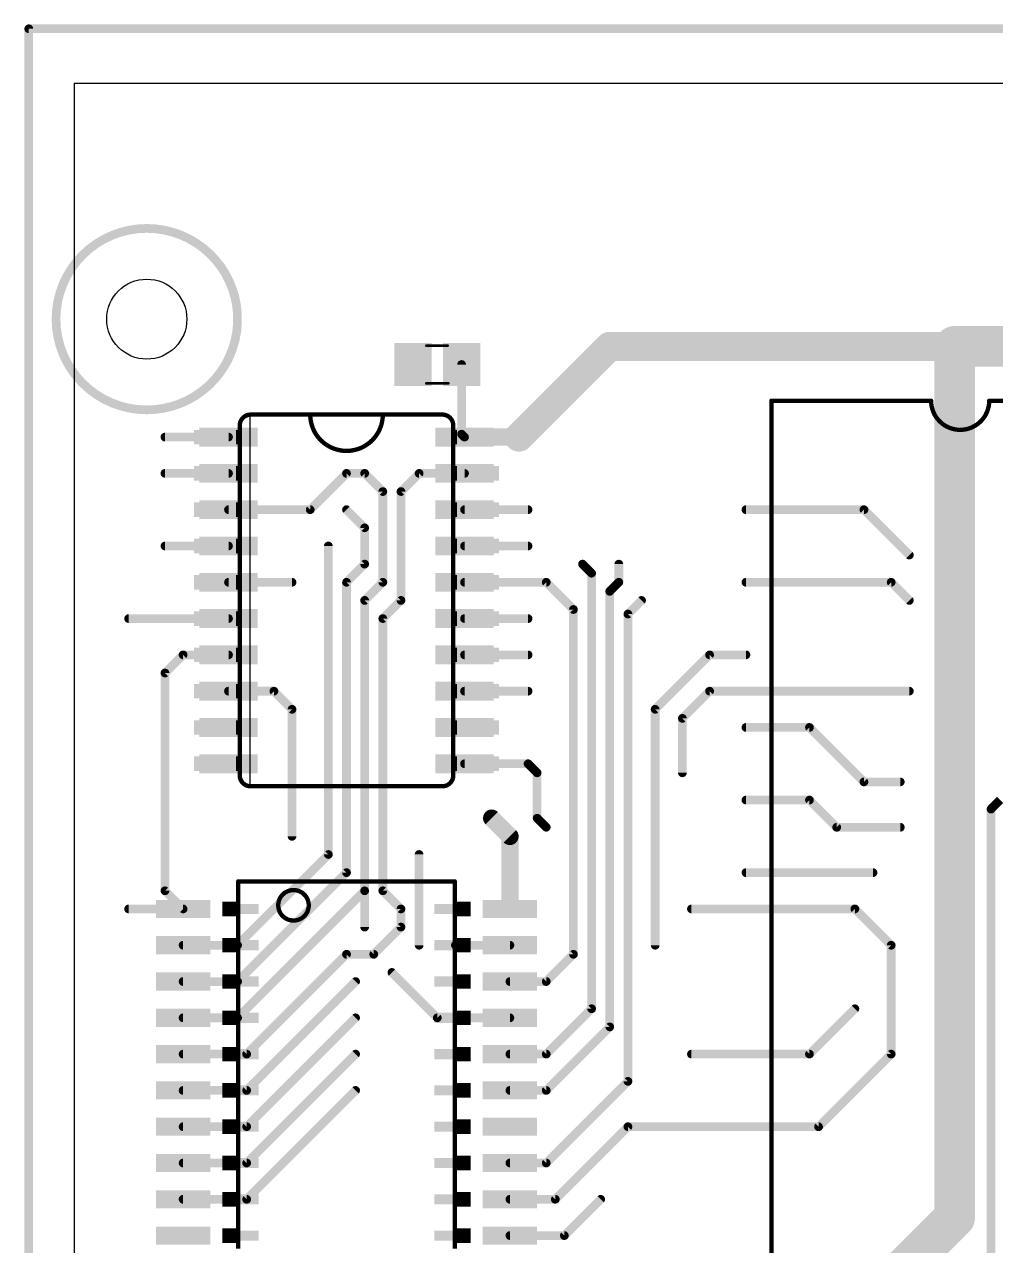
# Model space of a CAD drawing. Extents: x -0.33 to 4.26, y -0.1 to 5.53.
# Drawn here: x -0.069 to 1.269, y 3.849 to 5.531 of the extents above; entities that cross this region are included whole.
import ezdxf

# ---------------------------------------------------------------- set-up
doc = ezdxf.new("R2010")
doc.units = 0
for name, color, linetype in [('1', 22, 'CONTINUOUS'), ('20', 7, 'CONTINUOUS'), ('21', 253, 'CONTINUOUS'), ('51', 253, 'CONTINUOUS')]:
    doc.layers.add(name, color=color, linetype=linetype)

# ---------------------------------------------------------------- blocks, each defined once
blk = doc.blocks.new('RECT')
blk.add_solid([(-0.5, -0.5), (0.5, -0.5), (-0.5, 0.5), (0.5, 0.5)])

msp = doc.modelspace()

# ---------------------------------------------------------------- linework, layer by layer
at = {"layer": '1'}
for points, const_width in [([(-0.0625, 5.525), (4.25, 5.525)], 0.012), ([(-0.0625, -0.0875), (-0.0625, 5.525)], 0.012), ([(1.2125, 5.0875), (1.2125, 3.8875)], 0.056), ([(1.2125, 5.0875), (2.1125, 5.0875)], 0.056), ([(0.7375, 5.0875), (0.6125, 4.9625)], 0.04), ([(1.2125, 5.0875), (0.7375, 5.0875)], 0.04), ([(0.533465, 5.0625), (0.533465, 4.966535)], 0.012), ([(0.2125, 4.9625), (0.125, 4.9625)], 0.012), ([(0.5375, 4.9625), (0.6125, 4.9625)], 0.024), ([(0.533465, 4.966535), (0.5375, 4.9625)], 0.012), ([(0.2125, 4.9125), (0.125, 4.9125)], 0.012), ([(0.375, 4.9125), (0.325, 4.8625)], 0.012), ([(0.4, 4.9125), (0.375, 4.9125)], 0.012), ([(0.425, 4.8875), (0.4, 4.9125)], 0.012), ([(0.475, 4.9125), (0.45, 4.8875)], 0.012), ([(0.5375, 4.9125), (0.475, 4.9125)], 0.012), ([(0.425, 4.7625), (0.425, 4.8875)], 0.012), ([(0.45, 4.7375), (0.45, 4.8875)], 0.012), ([(0.325, 4.8625), (0.2125, 4.8625)], 0.012), ([(0.4, 4.8375), (0.375, 4.8625)], 0.012), ([(0.625, 4.8625), (0.5375, 4.8625)], 0.012), ([(0.925, 4.8625), (1.0875, 4.8625)], 0.012), ([(1.0875, 4.8625), (1.15, 4.8)], 0.012), ([(0.4, 4.7875), (0.4, 4.8375)], 0.012), ([(0.2125, 4.8125), (0.125, 4.8125)], 0.012), ([(0.35, 4.3875), (0.35, 4.8125)], 0.012), ([(0.625, 4.8125), (0.5375, 4.8125)], 0.012), ([(0.375, 4.7625), (0.4, 4.7875)], 0.012), ([(0.7125, 4.775), (0.7, 4.7875)], 0.012), ([(0.7125, 4.175), (0.7125, 4.775)], 0.012), ([(0.75, 4.7625), (0.75, 4.7875)], 0.012), ([(0.3, 4.7625), (0.2125, 4.7625)], 0.012), ([(0.375, 4.3625), (0.375, 4.7625)], 0.012), ([(0.4, 4.7375), (0.425, 4.7625)], 0.012), ([(0.65, 4.7625), (0.5375, 4.7625)], 0.012), ([(0.6875, 4.725), (0.65, 4.7625)], 0.012), ([(0.7375, 4.75), (0.75, 4.7625)], 0.012), ([(0.925, 4.7625), (1.125, 4.7625)], 0.012), ([(1.125, 4.7625), (1.15, 4.7375)], 0.012), ([(0.7375, 4.15), (0.7375, 4.75)], 0.012), ([(0.4, 4.3375), (0.4, 4.7375)], 0.012), ([(0.425, 4.7125), (0.45, 4.7375)], 0.012), ([(0.6875, 4.25), (0.6875, 4.725)], 0.012), ([(0.7625, 4.71875), (0.78125, 4.7375)], 0.012), ([(0.075, 4.7125), (0.2125, 4.7125)], 0.012), ([(0.425, 4.3375), (0.425, 4.7125)], 0.012), ([(0.5375, 4.7125), (0.625, 4.7125)], 0.012), ([(0.7625, 4.075), (0.7625, 4.71875)], 0.012), ([(0.15, 4.6625), (0.125, 4.6375)], 0.012), ([(0.2125, 4.6625), (0.15, 4.6625)], 0.012), ([(0.625, 4.6625), (0.5375, 4.6625)], 0.012), ([(0.8, 4.5875), (0.875, 4.6625)], 0.012), ([(0.875, 4.6625), (0.925, 4.6625)], 0.012), ([(0.125, 4.6375), (0.125, 4.3375)], 0.012), ([(0.2125, 4.6125), (0.275, 4.6125)], 0.012), ([(0.275, 4.6125), (0.3, 4.5875)], 0.012), ([(0.5375, 4.6125), (0.625, 4.6125)], 0.012), ([(0.875, 4.6125), (0.8375, 4.575)], 0.012), ([(1.15, 4.6125), (0.875, 4.6125)], 0.012), ([(0.3, 4.5875), (0.3, 4.4125)], 0.012), ([(0.8, 4.2625), (0.8, 4.5875)], 0.012), ([(0.8375, 4.575), (0.8375, 4.5)], 0.012), ([(0.925, 4.5625), (1.0125, 4.5625)], 0.012), ([(1.0125, 4.5625), (1.0875, 4.4875)], 0.012), ([(0.5375, 4.5125), (0.625, 4.5125)], 0.012), ([(0.625, 4.5125), (0.6375, 4.5)], 0.012), ([(0.6375, 4.5), (0.6375, 4.4375)], 0.012), ([(1.0875, 4.4875), (1.1375, 4.4875)], 0.012), ([(0.925, 4.4625), (1.0125, 4.4625)], 0.012), ([(1.0125, 4.4625), (1.05, 4.425)], 0.012), ([(1.2625, 4.45), (1.275, 4.4625)], 0.012), ([(0.6, 4.4125), (0.575, 4.4375)], 0.024), ([(0.6375, 4.4375), (0.65, 4.425)], 0.012), ([(1.2625, 3.775), (1.2625, 4.45)], 0.012), ([(0.6, 4.3125), (0.6, 4.4125)], 0.024), ([(1.05, 4.425), (1.1375, 4.425)], 0.012), ([(0.225, 4.2625), (0.35, 4.3875)], 0.012), ([(0.475, 4.2625), (0.475, 4.3875)], 0.012), ([(0.225, 4.2125), (0.375, 4.3625)], 0.012), ([(1.1, 4.3625), (0.925, 4.3625)], 0.012), ([(0.125, 4.3375), (0.15, 4.3125)], 0.012), ([(0.225, 4.1625), (0.4, 4.3375)], 0.012), ([(0.4, 4.2875), (0.4, 4.3375)], 0.012), ([(0.45, 4.3125), (0.425, 4.3375)], 0.012), ([(0.075, 4.3125), (0.15, 4.3125)], 0.012), ([(0.45, 4.2875), (0.45, 4.3125)], 0.012), ([(1.075, 4.3125), (0.85, 4.3125)], 0.012), ([(1.125, 4.2625), (1.075, 4.3125)], 0.012), ([(0.4125, 4.25), (0.45, 4.2875)], 0.012), ([(0.15, 4.2625), (0.225, 4.2625)], 0.012), ([(0.6, 4.2625), (0.525, 4.2625)], 0.012), ([(1.125, 4.1125), (1.125, 4.2625)], 0.012), ([(0.2375, 4.1125), (0.375, 4.25)], 0.012), ([(0.375, 4.25), (0.4125, 4.25)], 0.012), ([(0.65, 4.2125), (0.6875, 4.25)], 0.012), ([(0.5, 4.1625), (0.4375, 4.225)], 0.012), ([(0.15, 4.2125), (0.225, 4.2125)], 0.012), ([(0.2375, 4.0625), (0.3875, 4.2125)], 0.012), ([(0.6, 4.2125), (0.65, 4.2125)], 0.012), ([(0.7125, 4.175), (0.65, 4.1125)], 0.012), ([(1.0125, 4.1125), (1.075, 4.175)], 0.012), ([(0.15, 4.1625), (0.225, 4.1625)], 0.012), ([(0.2375, 4.0125), (0.3875, 4.1625)], 0.012), ([(0.6, 4.1625), (0.5, 4.1625)], 0.012), ([(0.65, 4.0625), (0.7375, 4.15)], 0.012), ([(0.15, 4.1125), (0.2375, 4.1125)], 0.012), ([(0.2375, 3.9625), (0.3875, 4.1125)], 0.012), ([(0.65, 4.1125), (0.6, 4.1125)], 0.012), ([(0.85, 4.1125), (1.0125, 4.1125)], 0.012), ([(1.025, 4.0125), (1.125, 4.1125)], 0.012), ([(0.65, 3.9625), (0.7625, 4.075)], 0.012), ([(0.15, 4.0625), (0.2375, 4.0625)], 0.012), ([(0.2375, 3.9125), (0.3875, 4.0625)], 0.012), ([(0.6, 4.0625), (0.65, 4.0625)], 0.012), ([(0.15, 4.0125), (0.2375, 4.0125)], 0.012), ([(0.6625, 3.9125), (0.7625, 4.0125)], 0.012), ([(0.7625, 4.0125), (1.025, 4.0125)], 0.012), ([(0.15, 3.9625), (0.2375, 3.9625)], 0.012), ([(0.6, 3.9625), (0.65, 3.9625)], 0.012), ([(0.15, 3.9125), (0.2375, 3.9125)], 0.012), ([(0.6, 3.9125), (0.6625, 3.9125)], 0.012), ([(0.675, 3.8625), (0.725, 3.9125)], 0.012), ([(0.9875, 3.6625), (1.2125, 3.8875)], 0.056), ([(0.6, 3.8625), (0.675, 3.8625)], 0.012)]:
    msp.add_lwpolyline(points, dxfattribs=dict(at, const_width=const_width))
for points, const_width in [([(-0.0625, 5.528, 1), (-0.0625, 5.522)], 0.006), ([(-0.0595, 5.525, 1), (-0.0655, 5.525)], 0.006), ([(1.2265, 5.0875, 1), (1.1985, 5.0875)], 0.028), ([(1.2125, 5.1015, 1), (1.2125, 5.0735)], 0.028), ([(0.7375, 5.0975, 1), (0.7375, 5.0775)], 0.02), ([(0.744571, 5.080429, 1), (0.730429, 5.094571)], 0.02), ([(1.2125, 5.0775, 1), (1.2125, 5.0975)], 0.02), ([(0.536465, 5.0625, 1), (0.530465, 5.0625)], 0.006), ([(0.605429, 4.969571, 1), (0.619571, 4.955429)], 0.02), ([(0.125, 4.9655, 1), (0.125, 4.9595)], 0.006), ([(0.2125, 4.9595, 1), (0.2125, 4.9655)], 0.006), ([(0.5375, 4.9685, 1), (0.5375, 4.9565)], 0.012), ([(0.535586, 4.968657, 1), (0.531343, 4.964414)], 0.006), ([(0.530465, 4.966535, 1), (0.536465, 4.966535)], 0.006), ([(0.535379, 4.960379, 1), (0.539621, 4.964621)], 0.006), ([(0.6125, 4.9565, 1), (0.6125, 4.9685)], 0.012), ([(0.125, 4.9155, 1), (0.125, 4.9095)], 0.006), ([(0.2125, 4.9095, 1), (0.2125, 4.9155)], 0.006), ([(0.375, 4.9155, 1), (0.375, 4.9095)], 0.006), ([(0.377121, 4.910379, 1), (0.372879, 4.914621)], 0.006), ([(0.402121, 4.914621, 1), (0.397879, 4.910379)], 0.006), ([(0.4, 4.9095, 1), (0.4, 4.9155)], 0.006), ([(0.475, 4.9155, 1), (0.475, 4.9095)], 0.006), ([(0.477121, 4.910379, 1), (0.472879, 4.914621)], 0.006), ([(0.5375, 4.9095, 1), (0.5375, 4.9155)], 0.006), ([(0.428, 4.8875, 1), (0.422, 4.8875)], 0.006), ([(0.422879, 4.885379, 1), (0.427121, 4.889621)], 0.006), ([(0.453, 4.8875, 1), (0.447, 4.8875)], 0.006), ([(0.447879, 4.889621, 1), (0.452121, 4.885379)], 0.006), ([(0.2125, 4.8655, 1), (0.2125, 4.8595)], 0.006), ([(0.322879, 4.864621, 1), (0.327121, 4.860379)], 0.006), ([(0.325, 4.8595, 1), (0.325, 4.8655)], 0.006), ([(0.377121, 4.864621, 1), (0.372879, 4.860379)], 0.006), ([(0.5375, 4.8655, 1), (0.5375, 4.8595)], 0.006), ([(0.625, 4.8595, 1), (0.625, 4.8655)], 0.006), ([(0.925, 4.8655, 1), (0.925, 4.8595)], 0.006), ([(1.089621, 4.864621, 1), (1.085379, 4.860379)], 0.006), ([(1.0875, 4.8595, 1), (1.0875, 4.8655)], 0.006), ([(0.403, 4.8375, 1), (0.397, 4.8375)], 0.006), ([(0.397879, 4.835379, 1), (0.402121, 4.839621)], 0.006), ([(0.125, 4.8155, 1), (0.125, 4.8095)], 0.006), ([(0.2125, 4.8095, 1), (0.2125, 4.8155)], 0.006), ([(0.353, 4.8125, 1), (0.347, 4.8125)], 0.006), ([(0.5375, 4.8155, 1), (0.5375, 4.8095)], 0.006), ([(0.625, 4.8095, 1), (0.625, 4.8155)], 0.006), ([(1.147879, 4.797879, 1), (1.152121, 4.802121)], 0.006), ([(0.397, 4.7875, 1), (0.403, 4.7875)], 0.006), ([(0.402121, 4.785379, 1), (0.397879, 4.789621)], 0.006), ([(0.702121, 4.789621, 1), (0.697879, 4.785379)], 0.006), ([(0.7155, 4.775, 1), (0.7095, 4.775)], 0.006), ([(0.710379, 4.772879, 1), (0.714621, 4.777121)], 0.006), ([(0.753, 4.7875, 1), (0.747, 4.7875)], 0.006), ([(0.2125, 4.7655, 1), (0.2125, 4.7595)], 0.006), ([(0.3, 4.7595, 1), (0.3, 4.7655)], 0.006), ([(0.378, 4.7625, 1), (0.372, 4.7625)], 0.006), ([(0.372879, 4.764621, 1), (0.377121, 4.760379)], 0.006), ([(0.422, 4.7625, 1), (0.428, 4.7625)], 0.006), ([(0.427121, 4.760379, 1), (0.422879, 4.764621)], 0.006), ([(0.5375, 4.7655, 1), (0.5375, 4.7595)], 0.006), ([(0.652121, 4.764621, 1), (0.647879, 4.760379)], 0.006), ([(0.65, 4.7595, 1), (0.65, 4.7655)], 0.006), ([(0.747, 4.7625, 1), (0.753, 4.7625)], 0.006), ([(0.752121, 4.760379, 1), (0.747879, 4.764621)], 0.006), ([(0.925, 4.7655, 1), (0.925, 4.7595)], 0.006), ([(1.127121, 4.764621, 1), (1.122879, 4.760379)], 0.006), ([(1.125, 4.7595, 1), (1.125, 4.7655)], 0.006), ([(0.7405, 4.75, 1), (0.7345, 4.75)], 0.006), ([(0.735379, 4.752121, 1), (0.739621, 4.747879)], 0.006), ([(0.403, 4.7375, 1), (0.397, 4.7375)], 0.006), ([(0.397879, 4.739621, 1), (0.402121, 4.735379)], 0.006), ([(0.447, 4.7375, 1), (0.453, 4.7375)], 0.006), ([(0.452121, 4.735379, 1), (0.447879, 4.739621)], 0.006), ([(0.6905, 4.725, 1), (0.6845, 4.725)], 0.006), ([(0.685379, 4.722879, 1), (0.689621, 4.727121)], 0.006), ([(0.783371, 4.735379, 1), (0.779129, 4.739621)], 0.006), ([(1.147879, 4.735379, 1), (1.152121, 4.739621)], 0.006), ([(0.075, 4.7155, 1), (0.075, 4.7095)], 0.006), ([(0.2125, 4.7095, 1), (0.2125, 4.7155)], 0.006), ([(0.428, 4.7125, 1), (0.422, 4.7125)], 0.006), ([(0.422879, 4.714621, 1), (0.427121, 4.710379)], 0.006), ([(0.5375, 4.7155, 1), (0.5375, 4.7095)], 0.006), ([(0.625, 4.7095, 1), (0.625, 4.7155)], 0.006), ([(0.7655, 4.71875, 1), (0.7595, 4.71875)], 0.006), ([(0.760379, 4.720871, 1), (0.764621, 4.716629)], 0.006), ([(0.15, 4.6655, 1), (0.15, 4.6595)], 0.006), ([(0.152121, 4.660379, 1), (0.147879, 4.664621)], 0.006), ([(0.2125, 4.6595, 1), (0.2125, 4.6655)], 0.006), ([(0.5375, 4.6655, 1), (0.5375, 4.6595)], 0.006), ([(0.625, 4.6595, 1), (0.625, 4.6655)], 0.006), ([(0.875, 4.6655, 1), (0.875, 4.6595)], 0.006), ([(0.877121, 4.660379, 1), (0.872879, 4.664621)], 0.006), ([(0.925, 4.6595, 1), (0.925, 4.6655)], 0.006), ([(0.128, 4.6375, 1), (0.122, 4.6375)], 0.006), ([(0.122879, 4.639621, 1), (0.127121, 4.635379)], 0.006), ([(0.2125, 4.6155, 1), (0.2125, 4.6095)], 0.006), ([(0.277121, 4.614621, 1), (0.272879, 4.610379)], 0.006), ([(0.275, 4.6095, 1), (0.275, 4.6155)], 0.006), ([(0.5375, 4.6155, 1), (0.5375, 4.6095)], 0.006), ([(0.625, 4.6095, 1), (0.625, 4.6155)], 0.006), ([(0.875, 4.6155, 1), (0.875, 4.6095)], 0.006), ([(0.877121, 4.610379, 1), (0.872879, 4.614621)], 0.006), ([(1.15, 4.6095, 1), (1.15, 4.6155)], 0.006), ([(0.303, 4.5875, 1), (0.297, 4.5875)], 0.006), ([(0.297879, 4.585379, 1), (0.302121, 4.589621)], 0.006), ([(0.803, 4.5875, 1), (0.797, 4.5875)], 0.006), ([(0.797879, 4.589621, 1), (0.802121, 4.585379)], 0.006), ([(0.8405, 4.575, 1), (0.8345, 4.575)], 0.006), ([(0.835379, 4.577121, 1), (0.839621, 4.572879)], 0.006), ([(0.925, 4.5655, 1), (0.925, 4.5595)], 0.006), ([(1.014621, 4.564621, 1), (1.010379, 4.560379)], 0.006), ([(1.0125, 4.5595, 1), (1.0125, 4.5655)], 0.006), ([(0.5375, 4.5155, 1), (0.5375, 4.5095)], 0.006), ([(0.627121, 4.514621, 1), (0.622879, 4.510379)], 0.006), ([(0.625, 4.5095, 1), (0.625, 4.5155)], 0.006), ([(0.6405, 4.5, 1), (0.6345, 4.5)], 0.006), ([(0.635379, 4.497879, 1), (0.639621, 4.502121)], 0.006), ([(0.8345, 4.5, 1), (0.8405, 4.5)], 0.006), ([(1.0875, 4.4905, 1), (1.0875, 4.4845)], 0.006), ([(1.085379, 4.485379, 1), (1.089621, 4.489621)], 0.006), ([(1.1375, 4.4845, 1), (1.1375, 4.4905)], 0.006), ([(0.925, 4.4655, 1), (0.925, 4.4595)], 0.006), ([(1.014621, 4.464621, 1), (1.010379, 4.460379)], 0.006), ([(1.0125, 4.4595, 1), (1.0125, 4.4655)], 0.006), ([(0.579243, 4.441743, 1), (0.570757, 4.433257)], 0.012), ([(0.639621, 4.439621, 1), (0.635379, 4.435379)], 0.006), ([(1.2655, 4.45, 1), (1.2595, 4.45)], 0.006), ([(1.260379, 4.452121, 1), (1.264621, 4.447879)], 0.006), ([(0.606, 4.4125, 1), (0.594, 4.4125)], 0.012), ([(0.6345, 4.4375, 1), (0.6405, 4.4375)], 0.006), ([(0.647879, 4.422879, 1), (0.652121, 4.427121)], 0.006), ([(1.05, 4.428, 1), (1.05, 4.422)], 0.006), ([(1.047879, 4.422879, 1), (1.052121, 4.427121)], 0.006), ([(1.1375, 4.422, 1), (1.1375, 4.428)], 0.006), ([(0.297, 4.4125, 1), (0.303, 4.4125)], 0.006), ([(0.595757, 4.408257, 1), (0.604243, 4.416743)], 0.012), ([(0.352121, 4.385379, 1), (0.347879, 4.389621)], 0.006), ([(0.478, 4.3875, 1), (0.472, 4.3875)], 0.006), ([(0.347, 4.3875, 1), (0.353, 4.3875)], 0.006), ([(0.372, 4.3625, 1), (0.378, 4.3625)], 0.006), ([(0.377121, 4.360379, 1), (0.372879, 4.364621)], 0.006), ([(0.925, 4.3655, 1), (0.925, 4.3595)], 0.006), ([(1.1, 4.3595, 1), (1.1, 4.3655)], 0.006), ([(0.127121, 4.339621, 1), (0.122879, 4.335379)], 0.006), ([(0.122, 4.3375, 1), (0.128, 4.3375)], 0.006), ([(0.403, 4.3375, 1), (0.397, 4.3375)], 0.006), ([(0.397, 4.3375, 1), (0.403, 4.3375)], 0.006), ([(0.402121, 4.335379, 1), (0.397879, 4.339621)], 0.006), ([(0.427121, 4.339621, 1), (0.422879, 4.335379)], 0.006), ([(0.422, 4.3375, 1), (0.428, 4.3375)], 0.006), ([(0.075, 4.3155, 1), (0.075, 4.3095)], 0.006), ([(0.147879, 4.310379, 1), (0.152121, 4.314621)], 0.006), ([(0.15, 4.3095, 1), (0.15, 4.3155)], 0.006), ([(0.453, 4.3125, 1), (0.447, 4.3125)], 0.006), ([(0.447879, 4.310379, 1), (0.452121, 4.314621)], 0.006), ([(0.594, 4.3125, 1), (0.606, 4.3125)], 0.012), ([(0.85, 4.3155, 1), (0.85, 4.3095)], 0.006), ([(1.077121, 4.314621, 1), (1.072879, 4.310379)], 0.006), ([(1.075, 4.3095, 1), (1.075, 4.3155)], 0.006), ([(0.397, 4.2875, 1), (0.403, 4.2875)], 0.006), ([(0.447, 4.2875, 1), (0.453, 4.2875)], 0.006), ([(0.452121, 4.285379, 1), (0.447879, 4.289621)], 0.006), ([(0.15, 4.2655, 1), (0.15, 4.2595)], 0.006), ([(0.222879, 4.264621, 1), (0.227121, 4.260379)], 0.006), ([(0.225, 4.2595, 1), (0.225, 4.2655)], 0.006), ([(0.472, 4.2625, 1), (0.478, 4.2625)], 0.006), ([(0.525, 4.2655, 1), (0.525, 4.2595)], 0.006), ([(0.6, 4.2595, 1), (0.6, 4.2655)], 0.006), ([(0.797, 4.2625, 1), (0.803, 4.2625)], 0.006), ([(1.128, 4.2625, 1), (1.122, 4.2625)], 0.006), ([(1.122879, 4.260379, 1), (1.127121, 4.264621)], 0.006), ([(0.375, 4.253, 1), (0.375, 4.247)], 0.006), ([(0.377121, 4.247879, 1), (0.372879, 4.252121)], 0.006), ([(0.410379, 4.252121, 1), (0.414621, 4.247879)], 0.006), ([(0.4125, 4.247, 1), (0.4125, 4.253)], 0.006), ([(0.6845, 4.25, 1), (0.6905, 4.25)], 0.006), ([(0.689621, 4.247879, 1), (0.685379, 4.252121)], 0.006), ([(0.439621, 4.227121, 1), (0.435379, 4.222879)], 0.006), ([(0.15, 4.2155, 1), (0.15, 4.2095)], 0.006), ([(0.222879, 4.214621, 1), (0.227121, 4.210379)], 0.006), ([(0.225, 4.2095, 1), (0.225, 4.2155)], 0.006), ([(0.389621, 4.210379, 1), (0.385379, 4.214621)], 0.006), ([(0.6, 4.2155, 1), (0.6, 4.2095)], 0.006), ([(0.647879, 4.214621, 1), (0.652121, 4.210379)], 0.006), ([(0.65, 4.2095, 1), (0.65, 4.2155)], 0.006), ([(0.7095, 4.175, 1), (0.7155, 4.175)], 0.006), ([(0.714621, 4.172879, 1), (0.710379, 4.177121)], 0.006), ([(1.077121, 4.172879, 1), (1.072879, 4.177121)], 0.006), ([(0.15, 4.1655, 1), (0.15, 4.1595)], 0.006), ([(0.222879, 4.164621, 1), (0.227121, 4.160379)], 0.006), ([(0.225, 4.1595, 1), (0.225, 4.1655)], 0.006), ([(0.389621, 4.160379, 1), (0.385379, 4.164621)], 0.006), ([(0.5, 4.1655, 1), (0.5, 4.1595)], 0.006), ([(0.497879, 4.160379, 1), (0.502121, 4.164621)], 0.006), ([(0.6, 4.1595, 1), (0.6, 4.1655)], 0.006), ([(0.739621, 4.147879, 1), (0.735379, 4.152121)], 0.006), ([(0.7345, 4.15, 1), (0.7405, 4.15)], 0.006), ([(0.15, 4.1155, 1), (0.15, 4.1095)], 0.006), ([(0.235379, 4.114621, 1), (0.239621, 4.110379)], 0.006), ([(0.2375, 4.1095, 1), (0.2375, 4.1155)], 0.006), ([(0.389621, 4.110379, 1), (0.385379, 4.114621)], 0.006), ([(0.6, 4.1155, 1), (0.6, 4.1095)], 0.006), ([(0.647879, 4.114621, 1), (0.652121, 4.110379)], 0.006), ([(0.65, 4.1095, 1), (0.65, 4.1155)], 0.006), ([(0.85, 4.1155, 1), (0.85, 4.1095)], 0.006), ([(1.010379, 4.114621, 1), (1.014621, 4.110379)], 0.006), ([(1.0125, 4.1095, 1), (1.0125, 4.1155)], 0.006), ([(1.122, 4.1125, 1), (1.128, 4.1125)], 0.006), ([(1.127121, 4.110379, 1), (1.122879, 4.114621)], 0.006), ([(0.7595, 4.075, 1), (0.7655, 4.075)], 0.006), ([(0.764621, 4.072879, 1), (0.760379, 4.077121)], 0.006), ([(0.15, 4.0655, 1), (0.15, 4.0595)], 0.006), ([(0.235379, 4.064621, 1), (0.239621, 4.060379)], 0.006), ([(0.2375, 4.0595, 1), (0.2375, 4.0655)], 0.006), ([(0.389621, 4.060379, 1), (0.385379, 4.064621)], 0.006), ([(0.6, 4.0655, 1), (0.6, 4.0595)], 0.006), ([(0.647879, 4.064621, 1), (0.652121, 4.060379)], 0.006), ([(0.65, 4.0595, 1), (0.65, 4.0655)], 0.006), ([(0.15, 4.0155, 1), (0.15, 4.0095)], 0.006), ([(0.235379, 4.014621, 1), (0.239621, 4.010379)], 0.006), ([(0.2375, 4.0095, 1), (0.2375, 4.0155)], 0.006), ([(0.7625, 4.0155, 1), (0.7625, 4.0095)], 0.006), ([(0.764621, 4.010379, 1), (0.760379, 4.014621)], 0.006), ([(1.022879, 4.014621, 1), (1.027121, 4.010379)], 0.006), ([(1.025, 4.0095, 1), (1.025, 4.0155)], 0.006), ([(0.15, 3.9655, 1), (0.15, 3.9595)], 0.006), ([(0.235379, 3.964621, 1), (0.239621, 3.960379)], 0.006), ([(0.2375, 3.9595, 1), (0.2375, 3.9655)], 0.006), ([(0.6, 3.9655, 1), (0.6, 3.9595)], 0.006), ([(0.647879, 3.964621, 1), (0.652121, 3.960379)], 0.006), ([(0.65, 3.9595, 1), (0.65, 3.9655)], 0.006), ([(0.15, 3.9155, 1), (0.15, 3.9095)], 0.006), ([(0.235379, 3.914621, 1), (0.239621, 3.910379)], 0.006), ([(0.2375, 3.9095, 1), (0.2375, 3.9155)], 0.006), ([(0.6, 3.9155, 1), (0.6, 3.9095)], 0.006), ([(0.660379, 3.914621, 1), (0.664621, 3.910379)], 0.006), ([(0.6625, 3.9095, 1), (0.6625, 3.9155)], 0.006), ([(0.727121, 3.910379, 1), (0.722879, 3.914621)], 0.006), ([(1.222399, 3.877601, 1), (1.202601, 3.897399)], 0.028), ([(1.1985, 3.8875, 1), (1.2265, 3.8875)], 0.028), ([(0.6, 3.8655, 1), (0.6, 3.8595)], 0.006), ([(0.672879, 3.864621, 1), (0.677121, 3.860379)], 0.006), ([(0.675, 3.8595, 1), (0.675, 3.8655)], 0.006)]:
    msp.add_lwpolyline(points, format="xyb", dxfattribs=dict(at, const_width=const_width))
at = {"layer": '20'}
for q in [(0, 0), (4.15, 5.45)]:
    msp.add_line((0, 5.45), q, dxfattribs=at)
msp.add_circle((0.1, 5.125), 0.055118, dxfattribs=at)
at = {"layer": '21'}
for points, const_width in [([(0.1, 5, 1), (0.1, 5.25, 1), (0.1, 5)], 0.012), ([(0.9615, 5.0125, 1), (0.9585, 5.0125)], 0.003), ([(0.96, 5.014, 1), (0.96, 5.011)], 0.003), ([(1.18, 5.0125, 1), (1.26, 5.0125)], 0.006), ([(1.1815, 5.0125, 1), (1.1785, 5.0125)], 0.003), ([(1.18, 5.011, 1), (1.18, 5.014)], 0.003), ([(1.26, 5.014, 1), (1.26, 5.011)], 0.003), ([(1.2615, 5.0125, 1), (1.2585, 5.0125)], 0.003), ([(0.243, 4.9935, 0.414214), (0.228, 4.9785)], 0.006), ([(0.243, 4.995, 1), (0.243, 4.992)], 0.003), ([(0.243, 4.992, 1), (0.243, 4.995)], 0.003), ([(0.325, 4.995, 1), (0.325, 4.992)], 0.003), ([(0.325, 4.9935, 1), (0.425, 4.9935)], 0.006), ([(0.3265, 4.9935, 1), (0.3235, 4.9935)], 0.003), ([(0.325, 4.992, 1), (0.325, 4.995)], 0.003), ([(0.425, 4.995, 1), (0.425, 4.992)], 0.003), ([(0.4265, 4.9935, 1), (0.4235, 4.9935)], 0.003), ([(0.425, 4.992, 1), (0.425, 4.995)], 0.003), ([(0.522, 4.9785, 0.414214), (0.507, 4.9935)], 0.006), ([(0.507, 4.995, 1), (0.507, 4.992)], 0.003), ([(0.507, 4.992, 1), (0.507, 4.995)], 0.003), ([(0.2265, 4.9785, 1), (0.2295, 4.9785)], 0.003), ([(0.2425, 4.9925, 1), (0.2415, 4.9925)], 0.001), ([(0.5205, 4.9785, 1), (0.5235, 4.9785)], 0.003), ([(0.228, 4.4965, 0.414214), (0.243, 4.4815)], 0.006), ([(0.2295, 4.4965, 1), (0.2265, 4.4965)], 0.003), ([(0.507, 4.4815, 0.414214), (0.522, 4.4965)], 0.006), ([(0.5235, 4.4965, 1), (0.5205, 4.4965)], 0.003), ([(0.243, 4.483, 1), (0.243, 4.48)], 0.003), ([(0.2415, 4.4825, 1), (0.2425, 4.4825)], 0.001), ([(0.243, 4.48, 1), (0.243, 4.483)], 0.003), ([(0.507, 4.483, 1), (0.507, 4.48)], 0.003), ([(0.507, 4.48, 1), (0.507, 4.483)], 0.003), ([(0.226, 4.352, 1), (0.226, 4.349)], 0.003), ([(0.2275, 4.3505, 1), (0.2245, 4.3505)], 0.003), ([(0.302, 4.2965, 1), (0.302, 4.3385, 1), (0.302, 4.2965)], 0.006), ([(0.5255, 4.3505, 1), (0.5225, 4.3505)], 0.003), ([(0.524, 4.349, 1), (0.524, 4.352)], 0.003), ([(0.2245, 4.3305, 1), (0.2275, 4.3305)], 0.003), ([(0.5225, 4.3305, 1), (0.5255, 4.3305)], 0.003), ([(0.2275, 4.2945, 1), (0.2245, 4.2945)], 0.003), ([(0.5255, 4.2945, 1), (0.5225, 4.2945)], 0.003), ([(0.2245, 4.2805, 1), (0.2275, 4.2805)], 0.003), ([(0.5225, 4.2805, 1), (0.5255, 4.2805)], 0.003), ([(0.2275, 4.2445, 1), (0.2245, 4.2445)], 0.003), ([(0.5255, 4.2445, 1), (0.5225, 4.2445)], 0.003), ([(0.2245, 4.2305, 1), (0.2275, 4.2305)], 0.003), ([(0.5225, 4.2305, 1), (0.5255, 4.2305)], 0.003), ([(0.2275, 4.1945, 1), (0.2245, 4.1945)], 0.003), ([(0.5255, 4.1945, 1), (0.5225, 4.1945)], 0.003), ([(0.2245, 4.1805, 1), (0.2275, 4.1805)], 0.003), ([(0.5225, 4.1805, 1), (0.5255, 4.1805)], 0.003), ([(0.2275, 4.1445, 1), (0.2245, 4.1445)], 0.003), ([(0.5255, 4.1445, 1), (0.5225, 4.1445)], 0.003), ([(0.2245, 4.1305, 1), (0.2275, 4.1305)], 0.003), ([(0.5225, 4.1305, 1), (0.5255, 4.1305)], 0.003), ([(0.2275, 4.0945, 1), (0.2245, 4.0945)], 0.003), ([(0.5255, 4.0945, 1), (0.5225, 4.0945)], 0.003), ([(0.2245, 4.0805, 1), (0.2275, 4.0805)], 0.003), ([(0.5225, 4.0805, 1), (0.5255, 4.0805)], 0.003), ([(0.2275, 4.0445, 1), (0.2245, 4.0445)], 0.003), ([(0.5255, 4.0445, 1), (0.5225, 4.0445)], 0.003), ([(0.2245, 4.0305, 1), (0.2275, 4.0305)], 0.003), ([(0.5225, 4.0305, 1), (0.5255, 4.0305)], 0.003), ([(0.2275, 3.9945, 1), (0.2245, 3.9945)], 0.003), ([(0.5255, 3.9945, 1), (0.5225, 3.9945)], 0.003), ([(0.2245, 3.9805, 1), (0.2275, 3.9805)], 0.003), ([(0.5225, 3.9805, 1), (0.5255, 3.9805)], 0.003), ([(0.2275, 3.9445, 1), (0.2245, 3.9445)], 0.003), ([(0.5255, 3.9445, 1), (0.5225, 3.9445)], 0.003), ([(0.2245, 3.9305, 1), (0.2275, 3.9305)], 0.003), ([(0.5225, 3.9305, 1), (0.5255, 3.9305)], 0.003), ([(0.2275, 3.8945, 1), (0.2245, 3.8945)], 0.003), ([(0.5255, 3.8945, 1), (0.5225, 3.8945)], 0.003), ([(0.2245, 3.8805, 1), (0.2275, 3.8805)], 0.003), ([(0.5225, 3.8805, 1), (0.5255, 3.8805)], 0.003)]:
    msp.add_lwpolyline(points, format="xyb", dxfattribs=dict(at, const_width=const_width))
for points, const_width in [([(0.96, 5.0125), (0.96, 3.0125)], 0.006), ([(0.96, 5.0125), (1.18, 5.0125)], 0.006), ([(1.49, 5.0125), (1.26, 5.0125)], 0.006), ([(0.325, 4.9935), (0.243, 4.9935)], 0.006), ([(0.425, 4.9935), (0.325, 4.9935)], 0.006), ([(0.507, 4.9935), (0.425, 4.9935)], 0.006), ([(0.242, 4.9925), (0.242, 4.4825)], 0.002), ([(0.243, 4.4815), (0.507, 4.4815)], 0.006), ([(0.524, 4.3505), (0.226, 4.3505)], 0.006), ([(0.226, 4.3505), (0.226, 4.3305)], 0.006), ([(0.524, 4.3505), (0.524, 4.3305)], 0.006), ([(0.226, 4.2805), (0.226, 4.2945)], 0.006), ([(0.524, 4.2945), (0.524, 4.2805)], 0.006), ([(0.226, 4.2305), (0.226, 4.2445)], 0.006), ([(0.524, 4.2445), (0.524, 4.2305)], 0.006), ([(0.226, 4.1805), (0.226, 4.1945)], 0.006), ([(0.524, 4.1945), (0.524, 4.1805)], 0.006), ([(0.226, 4.1305), (0.226, 4.1445)], 0.006), ([(0.524, 4.1445), (0.524, 4.1305)], 0.006), ([(0.226, 4.0805), (0.226, 4.0945)], 0.006), ([(0.524, 4.0945), (0.524, 4.0805)], 0.006), ([(0.226, 4.0305), (0.226, 4.0445)], 0.006), ([(0.524, 4.0445), (0.524, 4.0305)], 0.006), ([(0.226, 3.9805), (0.226, 3.9945)], 0.006), ([(0.524, 3.9945), (0.524, 3.9805)], 0.006), ([(0.226, 3.9305), (0.226, 3.9445)], 0.006), ([(0.524, 3.9445), (0.524, 3.9305)], 0.006), ([(0.226, 3.8805), (0.226, 3.8945)], 0.006), ([(0.524, 3.8945), (0.524, 3.8805)], 0.006)]:
    msp.add_lwpolyline(points, dxfattribs=dict(at, const_width=const_width))
at = {"layer": '51'}
for points, const_width in [([(0.514016, 5.088484), (0.485, 5.088484)], 0.004), ([(0.515, 5.036516), (0.485, 5.036516)], 0.004), ([(0.228, 4.9785), (0.228, 4.4965)], 0.006), ([(0.522, 4.4965), (0.522, 4.9785)], 0.006), ([(0.226, 4.3305), (0.226, 4.2945)], 0.006), ([(0.524, 4.3305), (0.524, 4.2945)], 0.006), ([(0.226, 4.2445), (0.226, 4.2805)], 0.006), ([(0.524, 4.2805), (0.524, 4.2445)], 0.006), ([(0.226, 4.1945), (0.226, 4.2305)], 0.006), ([(0.524, 4.2305), (0.524, 4.1945)], 0.006), ([(0.226, 4.1445), (0.226, 4.1805)], 0.006), ([(0.524, 4.1805), (0.524, 4.1445)], 0.006), ([(0.226, 4.0945), (0.226, 4.1305)], 0.006), ([(0.524, 4.1305), (0.524, 4.0945)], 0.006), ([(0.226, 4.0445), (0.226, 4.0805)], 0.006), ([(0.524, 4.0805), (0.524, 4.0445)], 0.006), ([(0.226, 3.9945), (0.226, 4.0305)], 0.006), ([(0.524, 4.0305), (0.524, 3.9945)], 0.006), ([(0.226, 3.9445), (0.226, 3.9805)], 0.006), ([(0.524, 3.9805), (0.524, 3.9445)], 0.006), ([(0.226, 3.8945), (0.226, 3.9305)], 0.006), ([(0.524, 3.9305), (0.524, 3.8945)], 0.006), ([(0.226, 3.8445), (0.226, 3.8805)], 0.006), ([(0.524, 3.8805), (0.524, 3.8445)], 0.006)]:
    msp.add_lwpolyline(points, dxfattribs=dict(at, const_width=const_width))
for points, const_width in [([(0.485, 5.089484, 1), (0.485, 5.087484)], 0.002), ([(0.514016, 5.087484, 1), (0.514016, 5.089484)], 0.002), ([(0.485, 5.037516, 1), (0.485, 5.035516)], 0.002), ([(0.515, 5.035516, 1), (0.515, 5.037516)], 0.002), ([(0.2295, 4.9785, 1), (0.2265, 4.9785)], 0.003), ([(0.5235, 4.9785, 1), (0.5205, 4.9785)], 0.003), ([(0.2265, 4.4965, 1), (0.2295, 4.4965)], 0.003), ([(0.5205, 4.4965, 1), (0.5235, 4.4965)], 0.003), ([(0.2275, 4.3305, 1), (0.2245, 4.3305)], 0.003), ([(0.5255, 4.3305, 1), (0.5225, 4.3305)], 0.003), ([(0.2245, 4.2945, 1), (0.2275, 4.2945)], 0.003), ([(0.5225, 4.2945, 1), (0.5255, 4.2945)], 0.003), ([(0.2275, 4.2805, 1), (0.2245, 4.2805)], 0.003), ([(0.5255, 4.2805, 1), (0.5225, 4.2805)], 0.003), ([(0.2245, 4.2445, 1), (0.2275, 4.2445)], 0.003), ([(0.5225, 4.2445, 1), (0.5255, 4.2445)], 0.003), ([(0.2275, 4.2305, 1), (0.2245, 4.2305)], 0.003), ([(0.5255, 4.2305, 1), (0.5225, 4.2305)], 0.003), ([(0.2245, 4.1945, 1), (0.2275, 4.1945)], 0.003), ([(0.5225, 4.1945, 1), (0.5255, 4.1945)], 0.003), ([(0.2275, 4.1805, 1), (0.2245, 4.1805)], 0.003), ([(0.5255, 4.1805, 1), (0.5225, 4.1805)], 0.003), ([(0.2245, 4.1445, 1), (0.2275, 4.1445)], 0.003), ([(0.5225, 4.1445, 1), (0.5255, 4.1445)], 0.003), ([(0.2275, 4.1305, 1), (0.2245, 4.1305)], 0.003), ([(0.5255, 4.1305, 1), (0.5225, 4.1305)], 0.003), ([(0.2245, 4.0945, 1), (0.2275, 4.0945)], 0.003), ([(0.5225, 4.0945, 1), (0.5255, 4.0945)], 0.003), ([(0.2275, 4.0805, 1), (0.2245, 4.0805)], 0.003), ([(0.5255, 4.0805, 1), (0.5225, 4.0805)], 0.003), ([(0.2245, 4.0445, 1), (0.2275, 4.0445)], 0.003), ([(0.5225, 4.0445, 1), (0.5255, 4.0445)], 0.003), ([(0.2275, 4.0305, 1), (0.2245, 4.0305)], 0.003), ([(0.5255, 4.0305, 1), (0.5225, 4.0305)], 0.003), ([(0.2245, 3.9945, 1), (0.2275, 3.9945)], 0.003), ([(0.5225, 3.9945, 1), (0.5255, 3.9945)], 0.003), ([(0.2275, 3.9805, 1), (0.2245, 3.9805)], 0.003), ([(0.5255, 3.9805, 1), (0.5225, 3.9805)], 0.003), ([(0.2245, 3.9445, 1), (0.2275, 3.9445)], 0.003), ([(0.5225, 3.9445, 1), (0.5255, 3.9445)], 0.003), ([(0.2275, 3.9305, 1), (0.2245, 3.9305)], 0.003), ([(0.5255, 3.9305, 1), (0.5225, 3.9305)], 0.003), ([(0.2245, 3.8945, 1), (0.2275, 3.8945)], 0.003), ([(0.5225, 3.8945, 1), (0.5255, 3.8945)], 0.003), ([(0.2275, 3.8805, 1), (0.2245, 3.8805)], 0.003), ([(0.5255, 3.8805, 1), (0.5225, 3.8805)], 0.003)]:
    msp.add_lwpolyline(points, format="xyb", dxfattribs=dict(at, const_width=const_width))

# ---------------------------------------------------------------- block references
at = {"layer": '1'}
for p, xscale, yscale, rotation in [((0.466535, 5.0625), 0.051181, 0.059055, 180), ((0.533465, 5.0625), 0.051181, 0.059055, 180), ((0.2125, 4.9625), 0.026, 0.08, 270), ((0.5375, 4.9625), 0.026, 0.08, 270), ((0.2125, 4.9125), 0.026, 0.08, 270), ((0.5375, 4.9125), 0.026, 0.08, 270), ((0.2125, 4.8625), 0.026, 0.08, 270), ((0.5375, 4.8625), 0.026, 0.08, 270), ((0.2125, 4.8125), 0.026, 0.08, 270), ((0.5375, 4.8125), 0.026, 0.08, 270), ((0.2125, 4.7625), 0.026, 0.08, 270), ((0.5375, 4.7625), 0.026, 0.08, 270), ((0.2125, 4.7125), 0.026, 0.08, 270), ((0.5375, 4.7125), 0.026, 0.08, 270), ((0.2125, 4.6625), 0.026, 0.08, 270), ((0.5375, 4.6625), 0.026, 0.08, 270), ((0.2125, 4.6125), 0.026, 0.08, 270), ((0.5375, 4.6125), 0.026, 0.08, 270), ((0.2125, 4.5625), 0.026, 0.08, 270), ((0.5375, 4.5625), 0.026, 0.08, 270), ((0.2125, 4.5125), 0.026, 0.08, 270), ((0.5375, 4.5125), 0.026, 0.08, 270), ((0.15, 4.3125), 0.025, 0.075, 270), ((0.6, 4.3125), 0.025, 0.075, 270), ((0.15, 4.2625), 0.025, 0.075, 270), ((0.6, 4.2625), 0.025, 0.075, 270), ((0.15, 4.2125), 0.025, 0.075, 270), ((0.6, 4.2125), 0.025, 0.075, 270), ((0.15, 4.1625), 0.025, 0.075, 270), ((0.6, 4.1625), 0.025, 0.075, 270), ((0.15, 4.1125), 0.025, 0.075, 270), ((0.6, 4.1125), 0.025, 0.075, 270), ((0.15, 4.0625), 0.025, 0.075, 270), ((0.6, 4.0625), 0.025, 0.075, 270), ((0.15, 4.0125), 0.025, 0.075, 270), ((0.6, 4.0125), 0.025, 0.075, 270), ((0.15, 3.9625), 0.025, 0.075, 270), ((0.6, 3.9625), 0.025, 0.075, 270), ((0.15, 3.9125), 0.025, 0.075, 270), ((0.6, 3.9125), 0.025, 0.075, 270), ((0.15, 3.8625), 0.025, 0.075, 270), ((0.6, 3.8625), 0.025, 0.075, 270)]:
    msp.add_blockref('RECT', p, dxfattribs=dict(at, xscale=xscale, yscale=yscale, rotation=rotation))
at = {"layer": '51'}
for p, xscale, yscale, rotation in [((0.471234, 5.062455), 0.029531, 0.057091, 180), ((0.528234, 5.062455), 0.029531, 0.057091, 180), ((0.194, 4.9625), 0.02, 0.058, 270), ((0.2255, 4.9625), 0.02, 0.005, 270), ((0.5245, 4.9625), 0.02, 0.005, 270), ((0.556, 4.9625), 0.02, 0.058, 270), ((0.194, 4.9125), 0.02, 0.058, 270), ((0.2255, 4.9125), 0.02, 0.005, 270), ((0.5245, 4.9125), 0.02, 0.005, 270), ((0.556, 4.9125), 0.02, 0.058, 270), ((0.194, 4.8625), 0.02, 0.058, 270), ((0.2255, 4.8625), 0.02, 0.005, 270), ((0.5245, 4.8625), 0.02, 0.005, 270), ((0.556, 4.8625), 0.02, 0.058, 270), ((0.194, 4.8125), 0.02, 0.058, 270), ((0.2255, 4.8125), 0.02, 0.005, 270), ((0.5245, 4.8125), 0.02, 0.005, 270), ((0.556, 4.8125), 0.02, 0.058, 270), ((0.194, 4.7625), 0.02, 0.058, 270), ((0.2255, 4.7625), 0.02, 0.005, 270), ((0.5245, 4.7625), 0.02, 0.005, 270), ((0.556, 4.7625), 0.02, 0.058, 270), ((0.194, 4.7125), 0.02, 0.058, 270), ((0.2255, 4.7125), 0.02, 0.005, 270), ((0.5245, 4.7125), 0.02, 0.005, 270), ((0.556, 4.7125), 0.02, 0.058, 270), ((0.194, 4.6625), 0.02, 0.058, 270), ((0.2255, 4.6625), 0.02, 0.005, 270), ((0.5245, 4.6625), 0.02, 0.005, 270), ((0.556, 4.6625), 0.02, 0.058, 270), ((0.194, 4.6125), 0.02, 0.058, 270), ((0.2255, 4.6125), 0.02, 0.005, 270), ((0.5245, 4.6125), 0.02, 0.005, 270), ((0.556, 4.6125), 0.02, 0.058, 270), ((0.194, 4.5625), 0.02, 0.058, 270), ((0.2255, 4.5625), 0.02, 0.005, 270), ((0.5245, 4.5625), 0.02, 0.005, 270), ((0.556, 4.5625), 0.02, 0.058, 270), ((0.194, 4.5125), 0.02, 0.058, 270), ((0.2255, 4.5125), 0.02, 0.005, 270), ((0.5245, 4.5125), 0.02, 0.005, 270), ((0.556, 4.5125), 0.02, 0.058, 270), ((0.214, 4.3125), 0.02, 0.02, 270), ((0.239, 4.3125), 0.014, 0.03, 270), ((0.511, 4.3125), 0.014, 0.03, 270), ((0.536, 4.3125), 0.02, 0.02, 270), ((0.214, 4.2625), 0.02, 0.02, 270), ((0.239, 4.2625), 0.014, 0.03, 270), ((0.511, 4.2625), 0.014, 0.03, 270), ((0.536, 4.2625), 0.02, 0.02, 270), ((0.214, 4.2125), 0.02, 0.02, 270), ((0.536, 4.2125), 0.02, 0.02, 270), ((0.239, 4.2125), 0.014, 0.03, 270), ((0.511, 4.2125), 0.014, 0.03, 270), ((0.214, 4.1625), 0.02, 0.02, 270), ((0.536, 4.1625), 0.02, 0.02, 270), ((0.239, 4.1625), 0.014, 0.03, 270), ((0.511, 4.1625), 0.014, 0.03, 270), ((0.214, 4.1125), 0.02, 0.02, 270), ((0.536, 4.1125), 0.02, 0.02, 270), ((0.239, 4.1125), 0.014, 0.03, 270), ((0.511, 4.1125), 0.014, 0.03, 270), ((0.214, 4.0625), 0.02, 0.02, 270), ((0.536, 4.0625), 0.02, 0.02, 270), ((0.239, 4.0625), 0.014, 0.03, 270), ((0.511, 4.0625), 0.014, 0.03, 270), ((0.214, 4.0125), 0.02, 0.02, 270), ((0.536, 4.0125), 0.02, 0.02, 270), ((0.239, 4.0125), 0.014, 0.03, 270), ((0.511, 4.0125), 0.014, 0.03, 270), ((0.214, 3.9625), 0.02, 0.02, 270), ((0.536, 3.9625), 0.02, 0.02, 270), ((0.239, 3.9625), 0.014, 0.03, 270), ((0.511, 3.9625), 0.014, 0.03, 270), ((0.214, 3.9125), 0.02, 0.02, 270), ((0.536, 3.9125), 0.02, 0.02, 270), ((0.239, 3.9125), 0.014, 0.03, 270), ((0.511, 3.9125), 0.014, 0.03, 270), ((0.214, 3.8625), 0.02, 0.02, 270), ((0.239, 3.8625), 0.014, 0.03, 270), ((0.511, 3.8625), 0.014, 0.03, 270), ((0.536, 3.8625), 0.02, 0.02, 270)]:
    msp.add_blockref('RECT', p, dxfattribs=dict(at, xscale=xscale, yscale=yscale, rotation=rotation))

doc.saveas('drawing.dxf')
